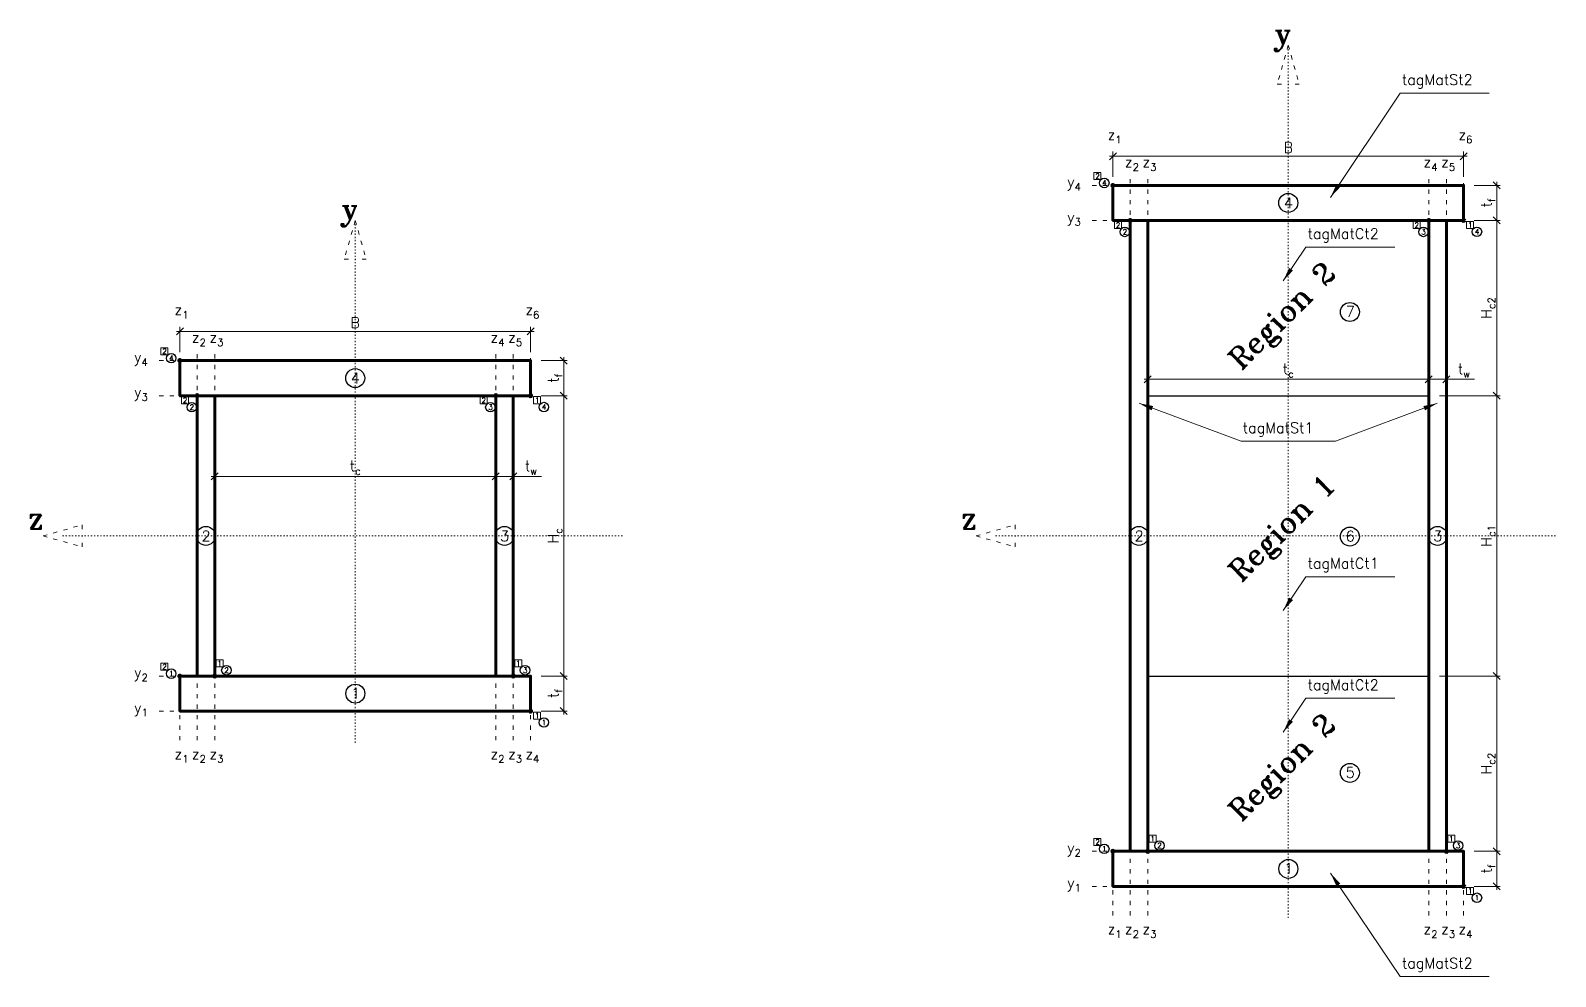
# Model space of a CAD drawing. Header units: millimetres. Extents: x -25267 to -12672, y 68084 to 71468.
# Drawn here: x -17020 to -12672, y 68084 to 70783 of the extents above; entities that cross this region are included whole.
import ezdxf

# ---------------------------------------------------------------- set-up
doc = ezdxf.new("R2010")
doc.units = ezdxf.units.MM
doc.header["$MEASUREMENT"] = 0
doc.linetypes.add('ACAD_ISO03W100', pattern=[30, 12, -18])
for name, color, linetype, lineweight in [('1', 1, 'Continuous', 9), ('1__', 1, 'ACAD_ISO03W100', 9), ('2', 2, 'Continuous', 20), ('2__', 2, 'ACAD_ISO03W100', 20), ('3', 3, 'Continuous', 30), ('6', 6, 'Continuous', 70)]:
    doc.layers.add(name, color=color, linetype=linetype, lineweight=lineweight)
doc.layers.add('Dims', color=1, linetype='Continuous')
doc.styles.add('Romant', font='romant.shx')
doc.dimstyles.new('10', dxfattribs={"dimscale": 10, "dimtxt": 3, "dimasz": 2, "dimexe": 1, "dimexo": 3, "dimgap": 1, "dimtad": 1, "dimdec": 0, "dimzin": 0, "dimdsep": 46, "dimtxsty": 'Romant', "dimblk": 'OBLIQUE', "dimcen": 0.09, "dimdle": 1, "dimclrd": 1, "dimclre": 1, "dimclrt": 3, "dimadec": 1, "dimazin": 0, "dimtfac": 1, "dimtdec": 0, "dimtofl": 0, "dimtmove": 0, "dimatfit": 3, "dimfxl": 1, "dimtfillclr": 3, "dimtolj": 1, "dimtzin": 0, "dimlwd": 15, "dimlwe": 15, "dimarcsym": 0})

# ---------------------------------------------------------------- blocks, each defined once
blk = doc.blocks.new('_Oblique')
at = {"color": 0, "linetype": 'ByBlock', "lineweight": -2}
blk.add_line((-0.5, -0.5), (0.5, 0.5), dxfattribs=at)
blk = doc.blocks.new('*D18')
at = {"layer": 'Defpoints', "color": 0, "transparency": 16777216}
for p in [(-15594.2, 69924.2), (-16594.2, 69841), (-15594.2, 69841)]:
    blk.add_point(p, dxfattribs=at)
at = {"layer": 'Dims', "color": 1, "lineweight": 15, "transparency": 16777216}
for p, q in [((-16604.2, 69924.2), (-15584.2, 69924.2)), ((-16594.2, 69871), (-16594.2, 69934.2)), ((-15594.2, 69871), (-15594.2, 69934.2))]:
    blk.add_line(p, q, dxfattribs=at)
at = {"layer": 'Dims', "color": 1, "lineweight": 15, "transparency": 16777216, "xscale": 20, "yscale": 20, "zscale": 20, "rotation": 180}
blk.add_blockref('_Oblique', (-16594.2, 69924.2), dxfattribs=at)
at = {"layer": 'Dims', "color": 1, "lineweight": 15, "transparency": 16777216, "xscale": 20, "yscale": 20, "zscale": 20}
blk.add_blockref('_Oblique', (-15594.2, 69924.2), dxfattribs=at)
at = {"layer": 'Dims', "color": 3, "transparency": 16777216, "insert": (-16094.2, 69949.2), "char_height": 30, "width": 59.944, "attachment_point": 5, "style": 'Romant'}
blk.add_mtext('\\A1;B', dxfattribs=at)
blk = doc.blocks.new('*D19')
at = {"layer": 'Defpoints', "color": 0, "transparency": 16777216}
for p in [(-15594.2, 69841), (-15499.6, 69841), (-15594.2, 69741)]:
    blk.add_point(p, dxfattribs=at)
at = {"layer": 'Dims', "color": 1, "lineweight": 15, "transparency": 16777216}
for p, q in [((-15564.2, 69841), (-15489.6, 69841)), ((-15499.6, 69731), (-15499.6, 69851)), ((-15564.2, 69741), (-15489.6, 69741))]:
    blk.add_line(p, q, dxfattribs=at)
at = {"layer": 'Dims', "color": 1, "lineweight": 15, "transparency": 16777216, "xscale": 20, "yscale": 20, "zscale": 20}
for p, rotation in [((-15499.6, 69841), 90), ((-15499.6, 69741), 270)]:
    blk.add_blockref('_Oblique', p, dxfattribs=dict(at, rotation=rotation))
at = {"layer": 'Dims', "color": 3, "transparency": 16777216, "insert": (-15524.6, 69791), "char_height": 30, "attachment_point": 5, "rotation": 90, "style": 'Romant'}
blk.add_mtext('\\A1;t{\\H0.7x;\\S^ f;}', dxfattribs=at)
blk = doc.blocks.new('*D17')
at = {"layer": 'Defpoints', "color": 0, "transparency": 16777216}
for p in [(-15594.2, 68941), (-15499.6, 68941), (-15594.2, 68841)]:
    blk.add_point(p, dxfattribs=at)
at = {"layer": 'Dims', "color": 1, "lineweight": 15, "transparency": 16777216}
for p, q in [((-15564.2, 68941), (-15489.6, 68941)), ((-15499.6, 68831), (-15499.6, 68951)), ((-15564.2, 68841), (-15489.6, 68841))]:
    blk.add_line(p, q, dxfattribs=at)
at = {"layer": 'Dims', "color": 1, "lineweight": 15, "transparency": 16777216, "xscale": 20, "yscale": 20, "zscale": 20}
for p, rotation in [((-15499.6, 68941), 90), ((-15499.6, 68841), 270)]:
    blk.add_blockref('_Oblique', p, dxfattribs=dict(at, rotation=rotation))
at = {"layer": 'Dims', "color": 3, "transparency": 16777216, "insert": (-15524.6, 68891), "char_height": 30, "attachment_point": 5, "rotation": 90, "style": 'Romant'}
blk.add_mtext('\\A1;t{\\H0.7x;\\S^ f;}', dxfattribs=at)
blk = doc.blocks.new('*D20')
at = {"layer": 'Defpoints', "color": 0, "transparency": 16777216}
for p in [(-15693.5, 69510.6), (-15643.5, 69510.6), (-15643.5, 69510.6)]:
    blk.add_point(p, dxfattribs=at)
at = {"layer": 'Dims', "color": 1, "lineweight": 15, "transparency": 16777216}
for p, q in [((-15693.5, 69540.6), (-15693.5, 69520.6)), ((-15643.5, 69540.6), (-15643.5, 69520.6)), ((-15703.5, 69510.6), (-15643.5, 69510.6)), ((-15643.5, 69510.6), (-15562.9, 69510.6))]:
    blk.add_line(p, q, dxfattribs=at)
at = {"layer": 'Dims', "color": 1, "lineweight": 15, "transparency": 16777216, "xscale": 20, "yscale": 20, "zscale": 20, "rotation": 180}
blk.add_blockref('_Oblique', (-15693.5, 69510.6), dxfattribs=at)
at = {"layer": 'Dims', "color": 1, "lineweight": 15, "transparency": 16777216, "xscale": 20, "yscale": 20, "zscale": 20}
blk.add_blockref('_Oblique', (-15643.5, 69510.6), dxfattribs=at)
at = {"layer": 'Dims', "color": 3, "transparency": 16777216, "insert": (-15593.2, 69535.6), "char_height": 30, "attachment_point": 5, "style": 'Romant'}
blk.add_mtext('\\A1;t{\\H0.7x;\\S^ w;}', dxfattribs=at)
blk = doc.blocks.new('*D21')
at = {"layer": 'Defpoints', "color": 0, "transparency": 16777216}
for p in [(-15594.2, 69741), (-15594.2, 68941), (-15499.6, 68941)]:
    blk.add_point(p, dxfattribs=at)
at = {"layer": 'Dims', "color": 1, "lineweight": 15, "transparency": 16777216}
for p, q in [((-15564.2, 69741), (-15489.6, 69741)), ((-15499.6, 69751), (-15499.6, 68931)), ((-15564.2, 68941), (-15489.6, 68941))]:
    blk.add_line(p, q, dxfattribs=at)
at = {"layer": 'Dims', "color": 1, "lineweight": 15, "transparency": 16777216, "xscale": 20, "yscale": 20, "zscale": 20}
for p, rotation in [((-15499.6, 69741), 90), ((-15499.6, 68941), 270)]:
    blk.add_blockref('_Oblique', p, dxfattribs=dict(at, rotation=rotation))
at = {"layer": 'Dims', "color": 3, "transparency": 16777216, "insert": (-15524.6, 69341), "char_height": 30, "attachment_point": 5, "rotation": 90, "style": 'Romant'}
blk.add_mtext('\\A1;H{\\H0.7x;\\S^ c;}', dxfattribs=at)
blk = doc.blocks.new('*D22')
at = {"layer": 'Defpoints', "color": 0, "transparency": 16777216}
for p in [(-16494.9, 69510.6), (-16494.9, 69510.6), (-15693.5, 69510.6)]:
    blk.add_point(p, dxfattribs=at)
at = {"layer": 'Dims', "color": 1, "lineweight": 15, "transparency": 16777216}
for p, q in [((-16494.9, 69540.6), (-16494.9, 69520.6)), ((-15693.5, 69540.6), (-15693.5, 69520.6)), ((-15683.5, 69510.6), (-16504.9, 69510.6))]:
    blk.add_line(p, q, dxfattribs=at)
at = {"layer": 'Dims', "color": 1, "lineweight": 15, "transparency": 16777216, "xscale": 20, "yscale": 20, "zscale": 20, "rotation": 180}
blk.add_blockref('_Oblique', (-16494.9, 69510.6), dxfattribs=at)
at = {"layer": 'Dims', "color": 1, "lineweight": 15, "transparency": 16777216, "xscale": 20, "yscale": 20, "zscale": 20}
blk.add_blockref('_Oblique', (-15693.5, 69510.6), dxfattribs=at)
at = {"layer": 'Dims', "color": 3, "transparency": 16777216, "insert": (-16094.2, 69535.6), "char_height": 30, "attachment_point": 5, "style": 'Romant'}
blk.add_mtext('\\A1;t{\\H0.7x;\\S^ c;}', dxfattribs=at)
blk = doc.blocks.new('*D28')
at = {"layer": 'Defpoints', "color": 0, "transparency": 16777216}
for p in [(-12934, 70424.2), (-13934, 70341), (-12934, 70341)]:
    blk.add_point(p, dxfattribs=at)
at = {"layer": 'Dims', "color": 1, "lineweight": 15, "transparency": 16777216}
for p, q in [((-13944, 70424.2), (-12924, 70424.2)), ((-13934, 70371), (-13934, 70434.2)), ((-12934, 70371), (-12934, 70434.2))]:
    blk.add_line(p, q, dxfattribs=at)
at = {"layer": 'Dims', "color": 1, "lineweight": 15, "transparency": 16777216, "xscale": 20, "yscale": 20, "zscale": 20, "rotation": 180}
blk.add_blockref('_Oblique', (-13934, 70424.2), dxfattribs=at)
at = {"layer": 'Dims', "color": 1, "lineweight": 15, "transparency": 16777216, "xscale": 20, "yscale": 20, "zscale": 20}
blk.add_blockref('_Oblique', (-12934, 70424.2), dxfattribs=at)
at = {"layer": 'Dims', "color": 3, "transparency": 16777216, "insert": (-13434, 70449.2), "char_height": 30, "width": 59.944, "attachment_point": 5, "style": 'Romant'}
blk.add_mtext('\\A1;B', dxfattribs=at)
blk = doc.blocks.new('*D29')
at = {"layer": 'Defpoints', "color": 0, "transparency": 16777216}
for p in [(-12934, 70341), (-12839.4, 70341), (-12934, 70241)]:
    blk.add_point(p, dxfattribs=at)
at = {"layer": 'Dims', "color": 1, "lineweight": 15, "transparency": 16777216}
for p, q in [((-12839.4, 70231), (-12839.4, 70351)), ((-12904, 70341), (-12829.4, 70341)), ((-12904, 70241), (-12829.4, 70241))]:
    blk.add_line(p, q, dxfattribs=at)
at = {"layer": 'Dims', "color": 1, "lineweight": 15, "transparency": 16777216, "xscale": 20, "yscale": 20, "zscale": 20}
for p, rotation in [((-12839.4, 70341), 90), ((-12839.4, 70241), 270)]:
    blk.add_blockref('_Oblique', p, dxfattribs=dict(at, rotation=rotation))
at = {"layer": 'Dims', "color": 3, "transparency": 16777216, "insert": (-12864.4, 70291), "char_height": 30, "attachment_point": 5, "rotation": 90, "style": 'Romant'}
blk.add_mtext('\\A1;t{\\H0.7x;\\S^ f;}', dxfattribs=at)
blk = doc.blocks.new('*D25')
at = {"layer": 'Defpoints', "color": 0, "transparency": 16777216}
for p in [(-12934, 68441), (-12839.4, 68441), (-12934, 68341)]:
    blk.add_point(p, dxfattribs=at)
at = {"layer": 'Dims', "color": 1, "lineweight": 15, "transparency": 16777216}
for p, q in [((-12904, 68441), (-12829.4, 68441)), ((-12839.4, 68331), (-12839.4, 68451)), ((-12904, 68341), (-12829.4, 68341))]:
    blk.add_line(p, q, dxfattribs=at)
at = {"layer": 'Dims', "color": 1, "lineweight": 15, "transparency": 16777216, "xscale": 20, "yscale": 20, "zscale": 20}
for p, rotation in [((-12839.4, 68441), 90), ((-12839.4, 68341), 270)]:
    blk.add_blockref('_Oblique', p, dxfattribs=dict(at, rotation=rotation))
at = {"layer": 'Dims', "color": 3, "transparency": 16777216, "insert": (-12864.4, 68391), "char_height": 30, "attachment_point": 5, "rotation": 90, "style": 'Romant'}
blk.add_mtext('\\A1;t{\\H0.7x;\\S^ f;}', dxfattribs=at)
blk = doc.blocks.new('*D30')
at = {"layer": 'Defpoints', "color": 0, "transparency": 16777216}
for p in [(-13033.3, 69787.7), (-12983.3, 69787.7), (-12983.3, 69787.7)]:
    blk.add_point(p, dxfattribs=at)
at = {"layer": 'Dims', "color": 1, "lineweight": 15, "transparency": 16777216}
for p, q in [((-13043.3, 69787.7), (-12983.3, 69787.7)), ((-13033.3, 69817.7), (-13033.3, 69797.7)), ((-12983.3, 69817.7), (-12983.3, 69797.7)), ((-12983.3, 69787.7), (-12902.7, 69787.7))]:
    blk.add_line(p, q, dxfattribs=at)
at = {"layer": 'Dims', "color": 1, "lineweight": 15, "transparency": 16777216, "xscale": 20, "yscale": 20, "zscale": 20, "rotation": 180}
blk.add_blockref('_Oblique', (-13033.3, 69787.7), dxfattribs=at)
at = {"layer": 'Dims', "color": 1, "lineweight": 15, "transparency": 16777216, "xscale": 20, "yscale": 20, "zscale": 20}
blk.add_blockref('_Oblique', (-12983.3, 69787.7), dxfattribs=at)
at = {"layer": 'Dims', "color": 3, "transparency": 16777216, "insert": (-12933, 69812.7), "char_height": 30, "attachment_point": 5, "style": 'Romant'}
blk.add_mtext('\\A1;t{\\H0.7x;\\S^ w;}', dxfattribs=at)
blk = doc.blocks.new('*D27')
at = {"layer": 'Defpoints', "color": 0, "transparency": 16777216}
for p in [(-13834.8, 69787.7), (-13834.8, 69787.7), (-13033.3, 69787.7)]:
    blk.add_point(p, dxfattribs=at)
at = {"layer": 'Dims', "color": 1, "lineweight": 15, "transparency": 16777216}
for p, q in [((-13023.3, 69787.7), (-13844.8, 69787.7)), ((-13834.8, 69817.7), (-13834.8, 69797.7)), ((-13033.3, 69817.7), (-13033.3, 69797.7))]:
    blk.add_line(p, q, dxfattribs=at)
at = {"layer": 'Dims', "color": 1, "lineweight": 15, "transparency": 16777216, "xscale": 20, "yscale": 20, "zscale": 20, "rotation": 180}
blk.add_blockref('_Oblique', (-13834.8, 69787.7), dxfattribs=at)
at = {"layer": 'Dims', "color": 1, "lineweight": 15, "transparency": 16777216, "xscale": 20, "yscale": 20, "zscale": 20}
blk.add_blockref('_Oblique', (-13033.3, 69787.7), dxfattribs=at)
at = {"layer": 'Dims', "color": 3, "transparency": 16777216, "insert": (-13434, 69812.7), "char_height": 30, "attachment_point": 5, "style": 'Romant'}
blk.add_mtext('\\A1;t{\\H0.7x;\\S^ c;}', dxfattribs=at)
blk = doc.blocks.new('*D31')
at = {"layer": 'Defpoints', "color": 0, "transparency": 16777216}
for p in [(-13033.3, 68941), (-12839.4, 68941), (-12934, 68441)]:
    blk.add_point(p, dxfattribs=at)
at = {"layer": 'Dims', "color": 1, "lineweight": 15, "transparency": 16777216}
for p, q in [((-13003.3, 68941), (-12829.4, 68941)), ((-12839.4, 68431), (-12839.4, 68951)), ((-12904, 68441), (-12829.4, 68441))]:
    blk.add_line(p, q, dxfattribs=at)
at = {"layer": 'Dims', "color": 1, "lineweight": 15, "transparency": 16777216, "xscale": 20, "yscale": 20, "zscale": 20}
for p, rotation in [((-12839.4, 68941), 90), ((-12839.4, 68441), 270)]:
    blk.add_blockref('_Oblique', p, dxfattribs=dict(at, rotation=rotation))
at = {"layer": 'Dims', "color": 3, "transparency": 16777216, "insert": (-12864.4, 68691), "char_height": 30, "attachment_point": 5, "rotation": 90, "style": 'Romant'}
blk.add_mtext('\\A1;H{\\H0.7x;\\S^ c2;}', dxfattribs=at)
blk = doc.blocks.new('*D32')
at = {"layer": 'Defpoints', "color": 0, "transparency": 16777216}
for p in [(-13033.3, 69741), (-12839.4, 69741), (-13033.3, 68941)]:
    blk.add_point(p, dxfattribs=at)
at = {"layer": 'Dims', "color": 1, "lineweight": 15, "transparency": 16777216}
for p, q in [((-13003.3, 69741), (-12829.4, 69741)), ((-12839.4, 68931), (-12839.4, 69751)), ((-13003.3, 68941), (-12829.4, 68941))]:
    blk.add_line(p, q, dxfattribs=at)
at = {"layer": 'Dims', "color": 1, "lineweight": 15, "transparency": 16777216, "xscale": 20, "yscale": 20, "zscale": 20}
for p, rotation in [((-12839.4, 69741), 90), ((-12839.4, 68941), 270)]:
    blk.add_blockref('_Oblique', p, dxfattribs=dict(at, rotation=rotation))
at = {"layer": 'Dims', "color": 3, "transparency": 16777216, "insert": (-12864.4, 69341), "char_height": 30, "attachment_point": 5, "rotation": 90, "style": 'Romant'}
blk.add_mtext('\\A1;H{\\H0.7x;\\S^ c1;}', dxfattribs=at)
blk = doc.blocks.new('*D33')
at = {"layer": 'Defpoints', "color": 0, "transparency": 16777216}
for p in [(-12934, 70241), (-12839.4, 70241), (-13033.3, 69741)]:
    blk.add_point(p, dxfattribs=at)
at = {"layer": 'Dims', "color": 1, "lineweight": 15, "transparency": 16777216}
for p, q in [((-12904, 70241), (-12829.4, 70241)), ((-12839.4, 69731), (-12839.4, 70251)), ((-13003.3, 69741), (-12829.4, 69741))]:
    blk.add_line(p, q, dxfattribs=at)
at = {"layer": 'Dims', "color": 1, "lineweight": 15, "transparency": 16777216, "xscale": 20, "yscale": 20, "zscale": 20}
for p, rotation in [((-12839.4, 70241), 90), ((-12839.4, 69741), 270)]:
    blk.add_blockref('_Oblique', p, dxfattribs=dict(at, rotation=rotation))
at = {"layer": 'Dims', "color": 3, "transparency": 16777216, "insert": (-12864.4, 69991), "char_height": 30, "attachment_point": 5, "rotation": 90, "style": 'Romant'}
blk.add_mtext('\\A1;H{\\H0.7x;\\S^ c2;}', dxfattribs=at)

msp = doc.modelspace()

# ---------------------------------------------------------------- hatches: boundary and pattern name
at = {"layer": '6'}
h = msp.add_hatch(color=1, dxfattribs=at)
h.dxf.hatch_style = 1
edge = h.paths.add_edge_path()
edge.add_arc((-13934, 70341), 3, 0, 360)
h = msp.add_hatch(color=1, dxfattribs=at)
h.dxf.hatch_style = 1
edge = h.paths.add_edge_path()
edge.add_arc((-13884.8, 70241), 3, 0, 360)
h = msp.add_hatch(color=1, dxfattribs=at)
h.dxf.hatch_style = 1
edge = h.paths.add_edge_path()
edge.add_arc((-13033.3, 70241), 3, 0, 360)
h = msp.add_hatch(color=1, dxfattribs=at)
h.dxf.hatch_style = 1
edge = h.paths.add_edge_path()
edge.add_arc((-12934, 70241), 3, 0, 360)
h = msp.add_hatch(color=1, dxfattribs=at)
h.dxf.hatch_style = 1
edge = h.paths.add_edge_path()
edge.add_arc((-16594.2, 69841), 3, 0, 360)
h = msp.add_hatch(color=1, dxfattribs=at)
h.dxf.hatch_style = 1
edge = h.paths.add_edge_path()
edge.add_arc((-16544.9, 69741), 3, 0, 360)
h = msp.add_hatch(color=1, dxfattribs=at)
h.dxf.hatch_style = 1
edge = h.paths.add_edge_path()
edge.add_arc((-15693.5, 69741), 3, 0, 360)
h = msp.add_hatch(color=1, dxfattribs=at)
h.dxf.hatch_style = 1
edge = h.paths.add_edge_path()
edge.add_arc((-15594.2, 69741), 3, 0, 360)
h = msp.add_hatch(color=1, dxfattribs=at)
h.dxf.hatch_style = 1
edge = h.paths.add_edge_path()
edge.add_arc((-16594.2, 68941), 3, 0, 360)
h = msp.add_hatch(color=1, dxfattribs=at)
h.dxf.hatch_style = 1
edge = h.paths.add_edge_path()
edge.add_arc((-16494.9, 68941), 3, 0, 360)
h = msp.add_hatch(color=1, dxfattribs=at)
h.dxf.hatch_style = 1
edge = h.paths.add_edge_path()
edge.add_arc((-15643.5, 68941), 3, 0, 360)
h = msp.add_hatch(color=1, dxfattribs=at)
h.dxf.hatch_style = 1
edge = h.paths.add_edge_path()
edge.add_arc((-15594.2, 68841), 3, 0, 360)
h = msp.add_hatch(color=1, dxfattribs=at)
h.dxf.hatch_style = 1
edge = h.paths.add_edge_path()
edge.add_arc((-13934, 68441), 3, 0, 360)
h = msp.add_hatch(color=1, dxfattribs=at)
h.dxf.hatch_style = 1
edge = h.paths.add_edge_path()
edge.add_arc((-13834.8, 68441), 3, 0, 360)
h = msp.add_hatch(color=1, dxfattribs=at)
h.dxf.hatch_style = 1
edge = h.paths.add_edge_path()
edge.add_arc((-12983.3, 68441), 3, 0, 360)
h = msp.add_hatch(color=1, dxfattribs=at)
h.dxf.hatch_style = 1
edge = h.paths.add_edge_path()
edge.add_arc((-12934, 68341), 3, 0, 360)

# ---------------------------------------------------------------- linework, layer by layer
at = {"layer": '1__'}
for p, q in [((-13934, 70437.6), (-13934, 70341)), ((-12934, 70437.6), (-12934, 70341)), ((-13884.8, 70359), (-13884.8, 70241)), ((-13834.8, 70359), (-13834.8, 70241)), ((-13033.3, 70359), (-13033.3, 70241)), ((-12983.3, 70359), (-12983.3, 70241)), ((-13992.9, 70341), (-13934, 70341)), ((-13992.9, 70241), (-13934, 70241)), ((-16594.2, 69937.6), (-16594.2, 69841)), ((-15594.2, 69937.6), (-15594.2, 69841)), ((-16653.1, 69841), (-16594.2, 69841)), ((-16544.9, 69859), (-16544.9, 69741)), ((-16494.9, 69859), (-16494.9, 69741)), ((-15693.5, 69859), (-15693.5, 69741)), ((-15643.5, 69859), (-15643.5, 69741)), ((-16653.1, 69741), (-16594.2, 69741)), ((-16653.1, 68941), (-16594.2, 68941)), ((-16544.9, 68757.8), (-16544.9, 68941)), ((-16494.9, 68757.8), (-16494.9, 68941)), ((-15693.5, 68757.8), (-15693.5, 68941)), ((-15643.5, 68757.8), (-15643.5, 68941)), ((-16653.1, 68841), (-16594.2, 68841)), ((-16594.2, 68757.8), (-16594.2, 68841)), ((-15594.2, 68757.8), (-15594.2, 68841)), ((-13992.9, 68441), (-13934, 68441)), ((-13884.8, 68257.8), (-13884.8, 68441)), ((-13834.8, 68257.8), (-13834.8, 68441)), ((-13033.3, 68257.8), (-13033.3, 68441)), ((-12983.3, 68257.8), (-12983.3, 68441)), ((-13992.9, 68341), (-13934, 68341)), ((-13934, 68257.8), (-13934, 68341)), ((-12934, 68257.8), (-12934, 68341))]:
    msp.add_line(p, q, dxfattribs=at)
at = {"layer": '2'}
for points in [[(-13968.1, 70357.5), (-13988.1, 70357.5), (-13988.1, 70377.5), (-13968.1, 70377.5)], [(-13909.7, 70217.6), (-13929.7, 70217.6), (-13929.7, 70237.6), (-13909.7, 70237.6)], [(-13058.2, 70217.6), (-13078.2, 70217.6), (-13078.2, 70237.6), (-13058.2, 70237.6)], [(-12905.7, 70218.2), (-12925.7, 70218.2), (-12925.7, 70238.2), (-12905.7, 70238.2)], [(-16628.3, 69857.5), (-16648.3, 69857.5), (-16648.3, 69877.5), (-16628.3, 69877.5)], [(-16569.9, 69717.6), (-16589.9, 69717.6), (-16589.9, 69737.6), (-16569.9, 69737.6)], [(-15718.4, 69717.6), (-15738.4, 69717.6), (-15738.4, 69737.6), (-15718.4, 69737.6)], [(-15565.8, 69718.2), (-15585.8, 69718.2), (-15585.8, 69738.2), (-15565.8, 69738.2)], [(-16628.3, 68957.5), (-16648.3, 68957.5), (-16648.3, 68977.5), (-16628.3, 68977.5)], [(-16471.1, 68967), (-16491.1, 68967), (-16491.1, 68987), (-16471.1, 68987)], [(-15619.6, 68967), (-15639.6, 68967), (-15639.6, 68987), (-15619.6, 68987)], [(-15565.8, 68818.2), (-15585.8, 68818.2), (-15585.8, 68838.2), (-15565.8, 68838.2)], [(-13810.9, 68467), (-13830.9, 68467), (-13830.9, 68487), (-13810.9, 68487)], [(-12959.5, 68467), (-12979.5, 68467), (-12979.5, 68487), (-12959.5, 68487)], [(-13968.1, 68457.5), (-13988.1, 68457.5), (-13988.1, 68477.5), (-13968.1, 68477.5)], [(-12905.7, 68318.2), (-12925.7, 68318.2), (-12925.7, 68338.2), (-12905.7, 68338.2)]]:
    msp.add_lwpolyline(points, close=True, dxfattribs=at)
at = {"layer": '2__', "ltscale": 0.3}
for p, q in [((-13434, 68250.8), (-13434, 70741)), ((-16094.2, 68750.8), (-16094.2, 70241)), ((-15332.3, 69341), (-16932.7, 69341)), ((-12672.1, 69341), (-14272.5, 69341))]:
    msp.add_line(p, q, dxfattribs=at)
at = {"layer": '2__'}
for points in [[(-13434, 70741), (-13465.4, 70630.1), (-13434, 70630.1)], [(-13434, 70741), (-13402.7, 70630.1), (-13434, 70630.1)], [(-16094.2, 70241), (-16125.6, 70130.1), (-16094.2, 70130.1)], [(-16094.2, 70241), (-16062.8, 70130.1), (-16094.2, 70130.1)], [(-16984.1, 69341), (-16873.2, 69372.4), (-16873.2, 69341)], [(-14323.9, 69341), (-14213, 69372.4), (-14213, 69341)], [(-16984.1, 69341), (-16873.2, 69309.6), (-16873.2, 69341)], [(-14323.9, 69341), (-14213, 69309.6), (-14213, 69341)]]:
    msp.add_lwpolyline(points, dxfattribs=at)
at = {"layer": '3'}
for p, q in [((-13834.8, 69741), (-13033.3, 69741)), ((-13834.8, 68941), (-13033.3, 68941))]:
    msp.add_line(p, q, dxfattribs=at)
for centre, radius in [((-13958.6, 70347.9), 13.5), ((-13434, 70291.1), 27), ((-13900.2, 70208.1), 13.5), ((-13048.7, 70208.1), 13.5), ((-12896.1, 70208.6), 13.5), ((-13258.2, 69979.8), 27), ((-16618.8, 69847.9), 13.5), ((-16094.2, 69791.1), 27), ((-16560.3, 69708.1), 13.5), ((-15708.9, 69708.1), 13.5), ((-15556.3, 69708.6), 13.5), ((-16519.9, 69341), 27), ((-15668.5, 69341), 27), ((-13859.8, 69341), 27), ((-13258.2, 69339), 27), ((-13008.3, 69341), 27), ((-16618.8, 68947.9), 13.5), ((-16461.6, 68957.5), 13.5), ((-15610.1, 68957.5), 13.5), ((-16093.9, 68890.9), 27), ((-15556.3, 68808.6), 13.5), ((-13258.2, 68664.8), 27), ((-13958.6, 68447.9), 13.5), ((-13801.4, 68457.5), 13.5), ((-12949.9, 68457.5), 13.5), ((-13433.7, 68390.9), 27), ((-12896.1, 68308.6), 13.5)]:
    msp.add_circle(centre, radius, dxfattribs=at)
at = {"layer": '6'}
for points in [[(-13459, 70241), (-13934, 70241), (-13934, 70341), (-12934, 70341), (-12934, 70241), (-13459, 70241)], [(-13884.8, 68441), (-13884.8, 70241)], [(-13834.8, 70241), (-13834.8, 68441)], [(-13033.3, 68441), (-13033.3, 70241)], [(-12983.3, 70241), (-12983.3, 68441)], [(-16119.2, 69741), (-16594.2, 69741), (-16594.2, 69841), (-15594.2, 69841), (-15594.2, 69741), (-16119.2, 69741)], [(-16544.9, 68941), (-16544.9, 69741)], [(-16494.9, 69741), (-16494.9, 68941)], [(-15693.5, 68941), (-15693.5, 69741)], [(-15643.5, 69741), (-15643.5, 68941)], [(-16069.2, 68941), (-15594.2, 68941), (-15594.2, 68841), (-16594.2, 68841), (-16594.2, 68941), (-16069.2, 68941)], [(-13409, 68441), (-12934, 68441), (-12934, 68341), (-13934, 68341), (-13934, 68441), (-13409, 68441)]]:
    msp.add_lwpolyline(points, dxfattribs=at)
for centre in [(-13934, 70341), (-13884.8, 70241), (-13033.3, 70241), (-12934, 70241), (-16594.2, 69841), (-16544.9, 69741), (-15693.5, 69741), (-15594.2, 69741), (-16594.2, 68941), (-16494.9, 68941), (-15643.5, 68941), (-15594.2, 68841), (-13934, 68441), (-13834.8, 68441), (-12983.3, 68441), (-12934, 68341)]:
    msp.add_circle(centre, 3, dxfattribs=at)

# ---------------------------------------------------------------- texts
at = {"layer": '1', "char_height": 30, "style": 'Romant'}
for s, insert, attachment_point in [('\\A1;z{\\H0.7x;\\S^ 1;}', (-13948.9, 70461.1), 7), ('\\A1;z{\\H0.7x;\\S^ 6;}', (-12948.9, 70461.1), 7), ('\\A1;z{\\H0.7x;\\S^ 2;}', (-13899.6, 70382.6), 7), ('\\A1;z{\\H0.7x;\\S^ 3;}', (-13849.6, 70382.6), 7), ('\\A1;z{\\H0.7x;\\S^ 4;}', (-13048.2, 70382.6), 7), ('\\A1;z{\\H0.7x;\\S^ 5;}', (-12998.2, 70382.6), 7), ('\\A1;y{\\H0.7x;\\S^ 4;}', (-14063.8, 70366.5), 1), ('\\A1;y{\\H0.7x;\\S^ 3;}', (-14063.8, 70266.5), 1), ('\\A1;z{\\H0.7x;\\S^ 1;}', (-16609.1, 69961.1), 7), ('\\A1;z{\\H0.7x;\\S^ 6;}', (-15609.1, 69961.1), 7), ('\\A1;z{\\H0.7x;\\S^ 2;}', (-16559.8, 69882.6), 7), ('\\A1;z{\\H0.7x;\\S^ 3;}', (-16509.8, 69882.6), 7), ('\\A1;z{\\H0.7x;\\S^ 4;}', (-15708.3, 69882.6), 7), ('\\A1;z{\\H0.7x;\\S^ 5;}', (-15658.3, 69882.6), 7), ('\\A1;y{\\H0.7x;\\S^ 4;}', (-16724, 69866.5), 1), ('\\A1;y{\\H0.7x;\\S^ 3;}', (-16724, 69766.5), 1), ('\\A1;y{\\H0.7x;\\S^ 2;}', (-16724, 68966.5), 1), ('\\A1;y{\\H0.7x;\\S^ 1;}', (-16724, 68866.5), 1), ('\\A1;z{\\H0.7x;\\S^ 1;}', (-16609.1, 68734.3), 1), ('\\A1;z{\\H0.7x;\\S^ 2;}', (-16559.8, 68734.3), 1), ('\\A1;z{\\H0.7x;\\S^ 3;}', (-16509.8, 68734.3), 1), ('\\A1;z{\\H0.7x;\\S^ 2;}', (-15708.3, 68734.3), 1), ('\\A1;z{\\H0.7x;\\S^ 3;}', (-15658.3, 68734.3), 1), ('\\A1;z{\\H0.7x;\\S^ 4;}', (-15609.1, 68734.3), 1), ('\\A1;y{\\H0.7x;\\S^ 2;}', (-14063.8, 68466.5), 1), ('\\A1;y{\\H0.7x;\\S^ 1;}', (-14063.8, 68366.5), 1), ('\\A1;z{\\H0.7x;\\S^ 1;}', (-13948.9, 68234.3), 1), ('\\A1;z{\\H0.7x;\\S^ 2;}', (-13899.6, 68234.3), 1), ('\\A1;z{\\H0.7x;\\S^ 3;}', (-13849.6, 68234.3), 1), ('\\A1;z{\\H0.7x;\\S^ 2;}', (-13048.2, 68234.3), 1), ('\\A1;z{\\H0.7x;\\S^ 3;}', (-12998.2, 68234.3), 1), ('\\A1;z{\\H0.7x;\\S^ 4;}', (-12948.9, 68234.3), 1)]:
    msp.add_mtext_dynamic_manual_height_columns(s, width=640.605, gutter_width=75.2, heights=[0], dxfattribs=dict(at, insert=insert, attachment_point=attachment_point))
at = {"layer": '2', "char_height": 15, "attachment_point": 1, "style": 'Romant'}
for s, insert in [('\\A1;\\pxqc;2', (-13987.8, 70375.1)), ('\\A1;\\pxqc;2', (-13929.4, 70235.2)), ('\\A1;\\pxqc;2', (-13077.9, 70235.2)), ('\\A1;\\pxqc;1', (-12925.4, 70235.7)), ('\\A1;\\pxqc;2', (-16648, 69875.1)), ('\\A1;\\pxqc;2', (-16589.6, 69735.2)), ('\\A1;\\pxqc;2', (-15738.1, 69735.2)), ('\\A1;\\pxqc;1', (-15585.5, 69735.7)), ('\\A1;\\pxqc;2', (-16648, 68975.1)), ('\\A1;\\pxqc;1', (-16490.8, 68984.6)), ('\\A1;\\pxqc;1', (-15639.3, 68984.6)), ('\\A1;\\pxqc;1', (-15585.5, 68835.7)), ('\\A1;\\pxqc;1', (-13830.6, 68484.6)), ('\\A1;\\pxqc;1', (-12979.1, 68484.6)), ('\\A1;\\pxqc;2', (-13987.8, 68475.1)), ('\\A1;\\pxqc;1', (-12925.4, 68335.7))]:
    msp.add_mtext_dynamic_manual_height_columns(s, width=20.299, gutter_width=37.6, heights=[0], dxfattribs=dict(at, insert=insert))
at = {"layer": '2__', "char_height": 60, "attachment_point": 1, "style": 'Romant'}
for s, insert in [('\\A1;y', (-13475.3, 70803)), ('\\A1;y', (-16135.5, 70303)), ('\\A1;z', (-17027.8, 69421.4)), ('\\A1;z', (-14367.6, 69421.4))]:
    msp.add_mtext_dynamic_manual_height_columns(s, width=640.605, gutter_width=75.2, heights=[0], dxfattribs=dict(at, insert=insert))
at = {"layer": '2__', "char_height": 60, "attachment_point": 1, "rotation": 45, "style": 'Romant'}
for s, insert in [('\\A1;Region 2', (-13611, 69853.8)), ('\\A1;Region 1', (-13611, 69249)), ('\\A1;Region 2', (-13611, 68565.8))]:
    msp.add_mtext_dynamic_manual_height_columns(s, width=640.605, gutter_width=75.2, heights=[0], dxfattribs=dict(at, insert=insert))
at = {"layer": '3', "style": 'Romant'}
for s, width, gutter_width, heights, insert, char_height, attachment_point in [('\\A1;tagMatSt2', 40.598, 75.2, [0], (-13110.1, 70617.7), 30, 7), ('\\A1;\\pxqc;4', 20.299, 37.6, [0], (-13968.3, 70355.5), 15, 1), ('\\A1;\\pxqc;4', 40.598, 75.2, [0], (-13453.9, 70275.9), 30, 7), ('\\A1;\\pxqc;2', 20.299, 37.6, [0], (-13909.8, 70215.7), 15, 1), ('\\A1;tagMatCt2', 40.598, 75.2, [0], (-13379.1, 70178.3), 30, 7), ('\\A1;\\pxqc;3', 20.299, 37.6, [0], (-13058.4, 70215.7), 15, 1), ('\\A1;\\pxqc;4', 20.299, 37.6, [0], (-12905.8, 70216.2), 15, 1), ('\\A1;\\pxqc;7', 40.598, 75.2, [0], (-13277.6, 69966.1), 30, 7), ('\\A1;\\pxqc;4', 20.299, 37.6, [0], (-16628.5, 69855.5), 15, 1), ('\\A1;\\pxqc;4', 40.598, 75.2, [0], (-16114.1, 69775.9), 30, 7), ('\\A1;\\pxqc;2', 20.299, 37.6, [0], (-16570, 69715.7), 15, 1), ('\\A1;\\pxqc;3', 20.299, 37.6, [0], (-15718.5, 69715.7), 15, 1), ('\\A1;\\pxqc;4', 20.299, 37.6, [0], (-15566, 69716.2), 15, 1), ('\\A1;tagMatSt1', 50.05, 75.2, [38.7], (-13564, 69624.5), 30, 7), ('\\A1;\\pxqc;2', 40.598, 75.2, [0], (-16539.8, 69325.8), 30, 7), ('\\A1;\\pxqc;3', 40.598, 75.2, [0], (-15688.4, 69325.8), 30, 7), ('\\A1;\\pxqc;2', 40.598, 75.2, [0], (-13879.6, 69325.8), 30, 7), ('\\A1;\\pxqc;6', 40.598, 75.2, [0], (-13277.6, 69325.3), 30, 7), ('\\A1;\\pxqc;3', 40.598, 75.2, [0], (-13028.2, 69325.8), 30, 7), ('\\A1;tagMatCt1', 40.598, 75.2, [0], (-13379.1, 69237.9), 30, 7), ('\\A1;\\pxqc;2', 20.299, 37.6, [0], (-16471.2, 68965), 15, 1), ('\\A1;\\pxqc;3', 20.299, 37.6, [0], (-15619.8, 68965), 15, 1), ('\\A1;\\pxqc;1', 20.299, 37.6, [0], (-16628.5, 68955.5), 15, 1), ('\\A1;tagMatCt2', 40.598, 75.2, [0], (-13379.1, 68890.9), 30, 7), ('\\A1;\\pxqc;1', 40.598, 75.2, [0], (-16113.2, 68877.3), 30, 7), ('\\A1;\\pxqc;1', 20.299, 37.6, [0], (-15566, 68816.2), 15, 1), ('\\A1;\\pxqc;5', 40.598, 75.2, [0], (-13277.6, 68651.1), 30, 7), ('\\A1;\\pxqc;1', 20.299, 37.6, [0], (-13968.3, 68455.5), 15, 1), ('\\A1;\\pxqc;2', 20.299, 37.6, [0], (-13811.1, 68465), 15, 1), ('\\A1;\\pxqc;3', 20.299, 37.6, [0], (-12959.6, 68465), 15, 1), ('\\A1;\\pxqc;1', 40.598, 75.2, [0], (-13453.1, 68377.3), 30, 7), ('\\A1;\\pxqc;1', 20.299, 37.6, [0], (-12905.8, 68316.2), 15, 1), ('\\A1;tagMatSt2', 40.598, 75.2, [0], (-13110.1, 68097), 30, 7)]:
    msp.add_mtext_dynamic_manual_height_columns(s, width=width, gutter_width=gutter_width, heights=heights, dxfattribs=dict(at, insert=insert, char_height=char_height, attachment_point=attachment_point))

# ---------------------------------------------------------------- dimensions: what is measured, and where the dimension line sits
at = {"layer": 'Dims'}
for base, p1, p2, picture, middle in [((-12934, 70424.2), (-13934, 70341), (-12934, 70341), '*D28', (-13434, 70424.2)), ((-15594.2, 69924.2), (-16594.2, 69841), (-15594.2, 69841), '*D18', (-16094.2, 69924.2))]:
    dim = msp.add_linear_dim(base=base, p1=p1, p2=p2, text='B', dimstyle='10', dxfattribs=at)
    dim.commit()
    dim.dimension.update_dxf_attribs({"geometry": picture, "text_midpoint": middle, "dimtype": 160})
for base, p1, p2, text, picture, middle in [((-12839.4, 70341), (-12934, 70241), (-12934, 70341), 't{\\H0.7x;\\S^ f;}', '*D29', (-12864.4, 70291)), ((-15499.6, 69841), (-15594.2, 69741), (-15594.2, 69841), 't{\\H0.7x;\\S^ f;}', '*D19', (-15524.6, 69791)), ((-15499.6, 68941), (-15594.2, 69741), (-15594.2, 68941), 'H{\\H0.7x;\\S^ c;}', '*D21', (-15524.6, 69341)), ((-15499.6, 68941), (-15594.2, 68841), (-15594.2, 68941), 't{\\H0.7x;\\S^ f;}', '*D17', (-15524.6, 68891)), ((-12839.4, 68441), (-12934, 68341), (-12934, 68441), 't{\\H0.7x;\\S^ f;}', '*D25', (-12864.4, 68391))]:
    dim = msp.add_linear_dim(base=base, p1=p1, p2=p2, angle=90, text=text, dimstyle='10', dxfattribs=at)
    dim.commit()
    dim.dimension.update_dxf_attribs({"geometry": picture, "text_midpoint": middle})
for base, p1, p2, text, picture, middle in [((-12839.4, 70241), (-13033.3, 69741), (-12934, 70241), 'H{\\H0.7x;\\S^ c2;}', '*D33', (-12864.4, 69991)), ((-12839.4, 69741), (-13033.3, 68941), (-13033.3, 69741), 'H{\\H0.7x;\\S^ c1;}', '*D32', (-12864.4, 69341)), ((-12839.4, 68941), (-12934, 68441), (-13033.3, 68941), 'H{\\H0.7x;\\S^ c2;}', '*D31', (-12864.4, 68691))]:
    dim = msp.add_linear_dim(base=base, p1=p1, p2=p2, angle=90, text=text, dimstyle='10', override={"dimtmove": 1}, dxfattribs=at)
    dim.commit()
    dim.dimension.update_dxf_attribs({"geometry": picture, "text_midpoint": middle})
for base, p1, p2, text, picture, middle in [((-13834.8, 69787.7), (-13033.3, 69787.7), (-13834.8, 69787.7), 't{\\H0.7x;\\S^ c;}', '*D27', (-13434, 69812.7)), ((-12983.3, 69787.7), (-13033.3, 69787.7), (-12983.3, 69787.7), 't{\\H0.7x;\\S^ w;}', '*D30', (-12933, 69812.7)), ((-16494.9, 69510.6), (-15693.5, 69510.6), (-16494.9, 69510.6), 't{\\H0.7x;\\S^ c;}', '*D22', (-16094.2, 69535.6)), ((-15643.5, 69510.6), (-15693.5, 69510.6), (-15643.5, 69510.6), 't{\\H0.7x;\\S^ w;}', '*D20', (-15593.2, 69535.6))]:
    dim = msp.add_linear_dim(base=base, p1=p1, p2=p2, text=text, dimstyle='10', dxfattribs=at)
    dim.commit()
    dim.dimension.update_dxf_attribs({"geometry": picture, "text_midpoint": middle})

# ---------------------------------------------------------------- leaders
at = {"layer": '3'}
for points in [[(-13313.5, 70306.8), (-13114.9, 70604.5), (-12861.3, 70604.5)], [(-13448.3, 70068.5), (-13383.9, 70165), (-13130.3, 70165)], [(-13859, 69719.2), (-13568.7, 69611.2), (-13315.1, 69611.2)], [(-13009.1, 69719.2), (-13299.4, 69611.2), (-13552.9, 69611.2)], [(-13448.3, 69128.1), (-13383.9, 69224.6), (-13130.3, 69224.6)], [(-13448.3, 68781.1), (-13383.9, 68877.6), (-13130.3, 68877.6)], [(-13313.5, 68378.5), (-13114.9, 68083.8), (-12861.3, 68083.8)]]:
    msp.add_leader(points, dimstyle='10', override={"dimasz": 4, "dimgap": 1, "dimtad": 0}, dxfattribs=at)

doc.saveas('drawing.dxf')
